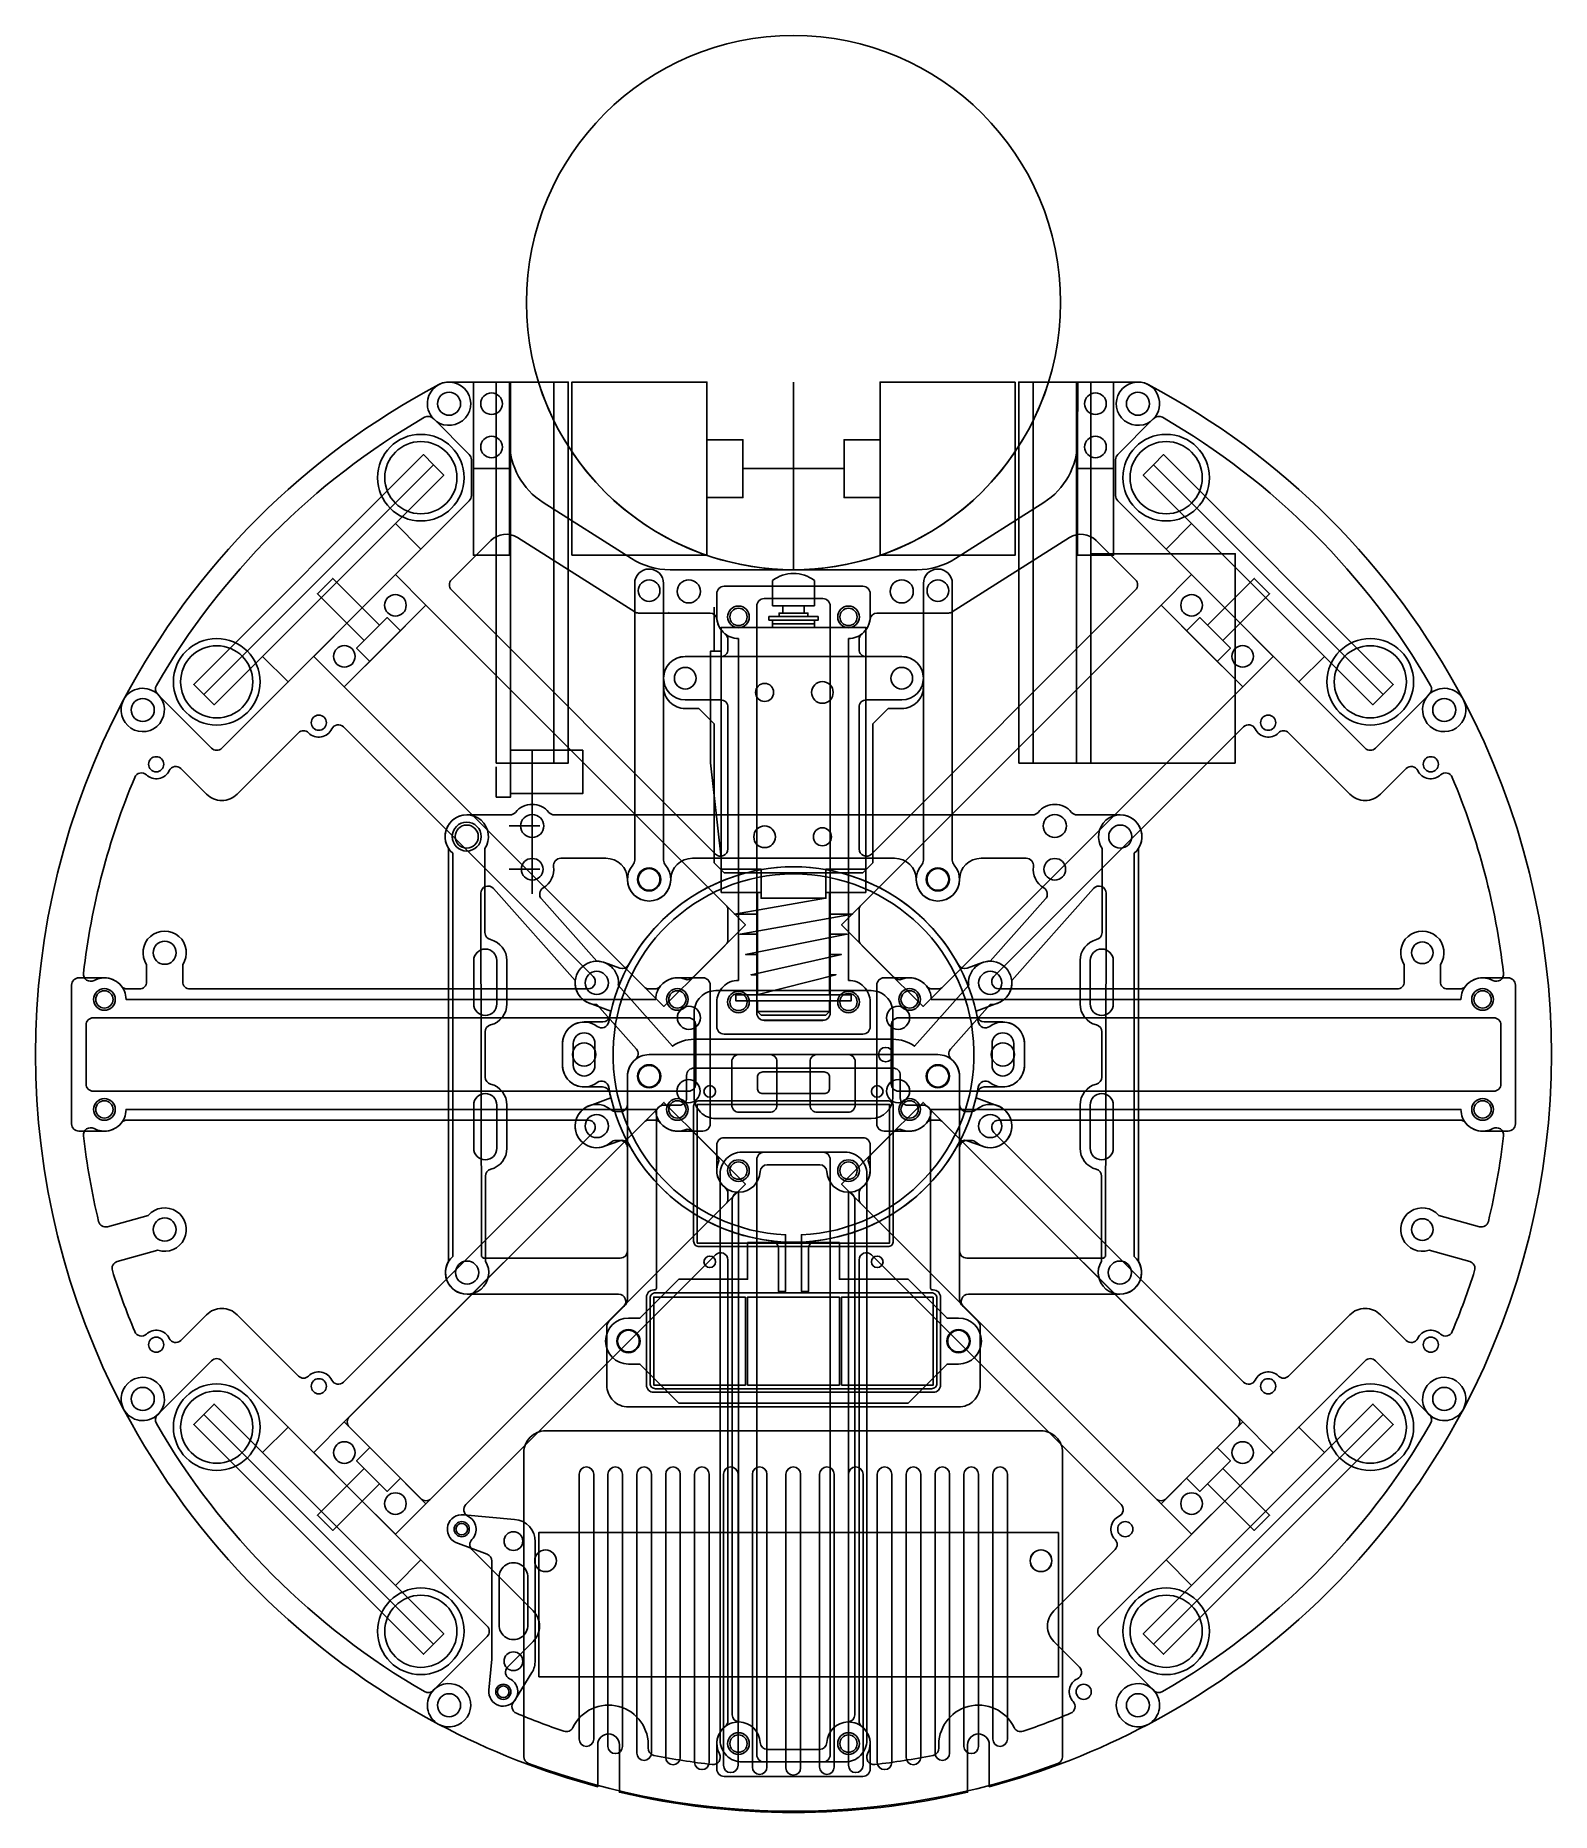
# Model space of a CAD drawing. Header units: inches. Extents: x 0 to 210, y 0 to 246.
import ezdxf

# ---------------------------------------------------------------- set-up
doc = ezdxf.new("R2010")
doc.units = ezdxf.units.IN
doc.header["$MEASUREMENT"] = 0
for name, color, linetype in [('3段目', 1, 'Continuous'), ('4段目', 71, 'Continuous'), ('hall', 3, 'Continuous'), ('omni wheel', 4, 'Continuous'), ('カバー', 6, 'Continuous'), ('カメラ', 7, 'Continuous'), ('キッカー', 2, 'Continuous'), ('スイッチ', 31, 'Continuous'), ('ドリブラー', 4, 'Continuous'), ('バッテリー', 1, 'Continuous'), ('ボール', 60, 'Continuous'), ('モーター', 1, 'Continuous'), ('穴', 3, 'Continuous'), ('部品', 2, 'Continuous')]:
    doc.layers.add(name, color=color, linetype=linetype)

msp = doc.modelspace()

# ---------------------------------------------------------------- linework, layer by layer
for points in [[(122.1, 172.15, 0.142184), (127.45, 173.7), (139.68, 181.45, 0.2569), (144.33, 189.9), (144.38, 198.15), (152.72, 198.15, -0.668179), (154.84, 193.03), (149.91, 188.1, 0.198912), (149.62, 187.39), (149.62, 182.42, 0.198912), (149.91, 181.71), (165.81, 165.81), (184.2, 147.43, 0.414214), (185.61, 147.43), (193.03, 154.84, -0.504614), (197.8, 154.13, -0.248358), (197.8, 55.87, -0.504614), (193.03, 55.16), (185.61, 62.57, 0.414214), (184.2, 62.57), (165.81, 44.19), (147.43, 25.8, 0.414214), (147.43, 24.39), (154.84, 16.97, -0.504614), (154.13, 12.2, -0.056457), (132.12, 3.56), (132.12, 9.37, 1), (129.12, 9.37), (129.12, 2.81, -0.116429), (80.88, 2.81), (80.88, 9.37, 1), (77.88, 9.37), (77.88, 3.56, -0.056457), (55.87, 12.2, -0.504614), (55.16, 16.97), (62.57, 24.39, 0.414214), (62.57, 25.8), (44.19, 44.19), (25.8, 62.57, 0.414214), (24.39, 62.57), (16.97, 55.16, -0.504614), (12.2, 55.87, -0.248358), (12.2, 154.13, -0.504614), (16.97, 154.84), (24.39, 147.43, 0.414214), (25.8, 147.43), (44.19, 165.81), (60.09, 181.71, 0.198912), (60.38, 182.42), (60.38, 187.39, 0.198912), (60.09, 188.1), (55.16, 193.03, -0.256038), (54.35, 195.79, -0.351932), (57.28, 198.15), (65.67, 198.15), (65.67, 189.9, 0.2569), (70.32, 181.45), (82.55, 173.7, 0.142184), (87.9, 172.15)], [(99.92, 167.15), (99.92, 110.73, 0.414214), (100.92, 109.73), (109.08, 109.73, 0.414214), (110.08, 110.73), (110.08, 167.15, 0.414214), (109.08, 168.15), (100.92, 168.15, 0.414214)], [(85.76, 114.08, 0.231089), (86.55, 114.46, -0.329142), (89.98, 115.42, 0.295388), (91.04, 115.65), (95.63, 120.23, 0.198912), (95.92, 120.94), (95.92, 124.98, 0.198912), (95.63, 125.69), (54.09, 167.23), (42.77, 155.91), (84.31, 114.37, 0.198912), (85.02, 114.08)], [(124.24, 114.08, -0.231089), (123.45, 114.46, 0.329142), (120.02, 115.42, -0.295388), (118.96, 115.65), (114.37, 120.23, -0.198912), (114.08, 120.94), (114.08, 124.98, -0.198912), (114.37, 125.69), (155.91, 167.23), (167.23, 155.91), (125.69, 114.37, -0.198912), (124.98, 114.08)], [(14.39, 114.08), (12.69, 114.08, -0.231089), (11.91, 114.46, 0.366396), (8.11, 115.26, -0.606623), (6.64, 116.25, -0.071214), (13.75, 143.39, -0.522233), (15.35, 143.74, 0.507276), (18.53, 144.33, -0.517638), (20.13, 144.61), (23.68, 141.06, 0.414214), (27.93, 141.06), (36.41, 149.55, -0.414214), (37.82, 149.55, 0.517638), (41.04, 150.1, -0.517638), (42.65, 150.38), (77.24, 115.79, -0.668179), (76.53, 114.08), (21.39, 114.08, -0.414214), (20.39, 115.08), (20.39, 117.44, 1.863325), (15.39, 117.44), (15.39, 115.08, -0.414214)], [(195.61, 114.08), (197.31, 114.08, 0.231089), (198.09, 114.46, -0.366396), (201.89, 115.26, 0.606623), (203.36, 116.25, 0.071214), (196.25, 143.39, 0.522233), (194.65, 143.74, -0.507276), (191.47, 144.33, 0.517638), (189.87, 144.61), (186.32, 141.06, -0.414214), (182.07, 141.06), (173.59, 149.55, 0.414214), (172.18, 149.55, -0.517638), (168.96, 150.1, 0.517638), (167.35, 150.38), (132.76, 115.79, 0.668179), (133.47, 114.08), (188.61, 114.08, 0.414214), (189.61, 115.08), (189.61, 117.44, -1.863325), (194.61, 117.44), (194.61, 115.08, 0.414214)], [(7, 100.92), (7, 109.08, -0.414214), (8, 110.08), (90.46, 110.08, -0.414214), (91.46, 109.08), (91.46, 100.92, -0.414214), (90.46, 99.92), (8, 99.92, -0.414214)], [(203, 109.08), (203, 100.92, -0.414214), (202, 99.92), (119.54, 99.92, -0.414214), (118.54, 100.92), (118.54, 109.08, -0.414214), (119.54, 110.08), (202, 110.08, -0.414214)], [(97.46, 97), (101.7, 97, 0.414214), (102.7, 98), (102.7, 104, 0.414214), (101.7, 105), (97.46, 105, 0.414214), (96.46, 104), (96.46, 98, 0.414214)], [(112.54, 97), (108.3, 97, -0.414214), (107.3, 98), (107.3, 104, -0.414214), (108.3, 105), (112.54, 105, -0.414214), (113.54, 104), (113.54, 98, -0.414214)], [(8.74, 81.87, -0.030497), (6.64, 93.75, -0.606623), (8.11, 94.74, 0.366396), (11.91, 95.53, -0.231089), (12.69, 95.92), (76.53, 95.92, -0.668179), (77.24, 94.21), (42.65, 59.62, -0.517638), (41.04, 59.9, 0.517638), (37.82, 60.45, -0.414214), (36.41, 60.45), (27.93, 68.94, 0.414214), (23.68, 68.94), (20.13, 65.39, -0.517638), (18.53, 65.67, 0.507276), (15.35, 66.26, -0.522233), (13.75, 66.61, -0.022749), (10.64, 75.06, -0.424715), (11.32, 76.32), (16.96, 77.89, 1.863325), (15.62, 82.71), (9.98, 81.14, -0.424715)], [(95.63, 84.31), (54.8, 43.48, -0.414214), (53.38, 43.48), (43.48, 53.38, -0.414214), (43.48, 54.8), (84.31, 95.63, -0.198912), (85.02, 95.92), (85.76, 95.92, -0.231089), (86.55, 95.53, 0.329142), (89.98, 94.58, -0.295388), (91.04, 94.35), (94.35, 91.04, -0.295388), (94.58, 89.98, 0.329142), (95.53, 86.55, -0.231089), (95.92, 85.76), (95.92, 85.02, -0.198912)], [(114.37, 84.31), (155.2, 43.48, 0.414214), (156.62, 43.48), (166.52, 53.38, 0.414214), (166.52, 54.8), (125.69, 95.63, 0.198912), (124.98, 95.92), (124.24, 95.92, 0.231089), (123.45, 95.53, -0.329142), (120.02, 94.58, 0.295388), (118.96, 94.35), (115.65, 91.04, 0.295388), (115.42, 89.98, -0.329142), (114.46, 86.55, 0.231089), (114.08, 85.76), (114.08, 85.02, 0.198912)], [(201.26, 81.87, 0.030497), (203.36, 93.75, 0.606623), (201.89, 94.74, -0.366396), (198.09, 95.53, 0.231089), (197.31, 95.92), (133.47, 95.92, 0.668179), (132.76, 94.21), (167.35, 59.62, 0.517638), (168.96, 59.9, -0.517638), (172.18, 60.45, 0.414214), (173.59, 60.45), (182.07, 68.94, -0.414214), (186.32, 68.94), (189.87, 65.39, 0.517638), (191.47, 65.67, -0.507276), (194.65, 66.26, 0.522233), (196.25, 66.61, 0.022749), (199.36, 75.06, 0.424715), (198.68, 76.32), (193.04, 77.89, -1.863325), (194.38, 82.71), (200.02, 81.14, 0.424715)], [(109.08, 7), (100.92, 7, -0.414214), (99.92, 8), (99.92, 90.46, -0.414214), (100.92, 91.46), (109.08, 91.46, -0.414214), (110.08, 90.46), (110.08, 8, -0.414214)], [(73.2, 11.25, -0.017814), (66.61, 13.75, -0.522233), (66.26, 15.35, 0.507276), (65.67, 18.53, -0.517638), (65.39, 20.13), (68.94, 23.68, 0.414214), (68.94, 27.93), (60.45, 36.41, -0.414214), (60.45, 37.82, 0.517638), (59.9, 41.04, -0.517638), (59.62, 42.65), (94.21, 77.24, -0.668179), (95.92, 76.53), (95.92, 12.69, -0.231089), (95.53, 11.91, 0.366396), (94.74, 8.11, -0.606623), (93.75, 6.64, -0.020676), (85.66, 7.91, -0.378982), (84.86, 8.96, 0.828545), (74.42, 11.76, -0.378982)], [(136.8, 11.25, 0.017814), (143.39, 13.75, 0.522233), (143.74, 15.35, -0.507276), (144.33, 18.53, 0.517638), (144.61, 20.13), (141.06, 23.68, -0.414214), (141.06, 27.93), (149.55, 36.41, 0.414214), (149.55, 37.82, -0.517638), (150.1, 41.04, 0.517638), (150.38, 42.65), (115.79, 77.24, 0.668179), (114.08, 76.53), (114.08, 12.69, 0.231089), (114.46, 11.91, -0.366396), (115.26, 8.11, 0.606623), (116.25, 6.64, 0.020676), (124.34, 7.91, 0.378982), (125.14, 8.96, -0.828545), (135.58, 11.76, 0.378982)]]:
    msp.add_lwpolyline(points, format="xyb", close=True)
for points in [[(94.92, 160.12, 0.414214), (95.92, 161.12), (95.92, 162.45, 0.231089), (95.53, 163.24, -0.200929), (94.4, 165.26, 0.380845), (93.41, 166.15), (83.55, 166.15, -0.142184), (83.01, 166.3), (66.77, 176.6, 0.351024), (63.05, 176.18), (57.62, 170.76, 0.414214), (57.62, 169.35), (94.21, 132.76, 0.668179), (95.92, 133.47), (95.92, 153.12, 0.414214), (94.92, 154.12), (90, 154.12, -1), (90, 160.12), (94.92, 160.12)], [(114.08, 153.12, -0.414214), (115.08, 154.12), (120, 154.12, 1), (120, 160.12), (115.08, 160.12, -0.414214), (114.08, 161.12), (114.08, 162.45, -0.231089), (114.46, 163.24, 0.200929), (115.6, 165.26, -0.380845), (116.59, 166.15), (126.45, 166.15, 0.142184), (126.99, 166.3), (143.23, 176.6, -0.351024), (146.95, 176.18), (152.38, 170.76, -0.414214), (152.38, 169.35), (115.79, 132.76, -0.668179), (114.08, 133.47), (114.08, 153.12)]]:
    msp.add_lwpolyline(points, format="xyb")
at = {"layer": '3段目'}
msp.add_line((65.8, 147.15), (71.8, 147.15), dxfattribs=at)
for points in [[(143.52, 138.54, 0.474624), (138.88, 138.54, -0.225269), (138.1, 138.18), (71.9, 138.18, -0.225269), (71.12, 138.54, 0.474624), (66.48, 138.54, -0.225269), (65.7, 138.18), (59.73, 138.18, 0.697483), (57.79, 132.89), (57.79, 77.03, 0.6885), (59.79, 71.79), (80.78, 71.79, -0.668179), (81.48, 70.08), (79.43, 68.03, 0.198912), (79.14, 67.32), (79.14, 59.17, 0.414214), (82.14, 56.17), (105, 56.17), (127.86, 56.17, 0.414214), (130.86, 59.17), (130.86, 67.32, 0.198912), (130.57, 68.03), (128.52, 70.08, -0.668179), (129.22, 71.79), (150.21, 71.79, 0.6885), (152.21, 77.03), (152.21, 132.89, 0.69748), (150.27, 138.18), (144.3, 138.18, -0.225269)], [(70.33, 128.07, 0.300901), (71.77, 131.04, -0.453632), (72.76, 132.18), (79, 132.18, -0.410454), (82, 129.22, 0.98723), (88, 129.22, -0.410454), (91, 132.18), (119, 132.18, -0.410454), (122, 129.22, 0.98723), (128, 129.22, -0.410454), (131, 132.18), (137.24, 132.18, -0.453632), (138.23, 131.04, 0.300903), (139.67, 128.07, -0.471804), (139.91, 126.54), (132.24, 117.92, 0.447214), (129.27, 114.58), (121.76, 106.14, 0.160149), (118.8, 107.11), (105.08, 107.11), (91.2, 107.11, 0.160149), (88.24, 106.14), (80.73, 114.58, 0.447214), (77.76, 117.92), (70.09, 126.54, -0.471802)]]:
    msp.add_lwpolyline(points, format="xyb", close=True, dxfattribs=at)
for points in [[(67.31, 132.18), (67.31, 132.18)], [(142.7, 132.18), (142.7, 132.18)]]:
    msp.add_lwpolyline(points, close=True, dxfattribs=at)
for points in [[(82, 98.08, -0.414214), (81, 97.08), (80.39, 97.08, -0.182676), (79.73, 97.33, 2.21525), (79.73, 92.83, -0.182676), (80.39, 93.08), (81, 93.08, -0.414214), (82, 92.08), (82, 77.79, -0.414214), (81, 76.79), (62.02, 76.79, 0.028297), (61.78, 77.03), (61.69, 127.33, -0.690214), (63.44, 128), (74.77, 115.26, 0.447214), (77.74, 111.92), (83.23, 105.75, -0.42751), (83.11, 104.31, 0.226005), (82, 101.98), (82, 98.08)], [(128, 98.08, 0.414214), (129, 97.08), (129.61, 97.08, 0.182676), (130.27, 97.33, -2.21525), (130.27, 92.83, 0.182676), (129.61, 93.08), (129, 93.08, 0.414214), (128, 92.08), (128, 77.79, 0.414214), (129, 76.79), (147.98, 76.79, -0.028297), (148.22, 77.03), (148.31, 127.33, 0.690214), (146.56, 128), (135.23, 115.26, -0.447214), (132.26, 111.92), (126.77, 105.75, 0.42751), (126.89, 104.31, -0.226005), (128, 101.98), (128, 98.08)], [(123, 97.98, -0.414221), (124, 96.98), (124, 72.64, 0.41422), (124.25, 72.39), (124.37, 72.39, -0.414214), (125.37, 71.39), (125.37, 59.2, -0.414214), (124.37, 58.2), (85.63, 58.2, -0.414214), (84.63, 59.2), (84.63, 71.39, -0.414214), (85.63, 72.39), (85.75, 72.39, 0.414214), (86, 72.64), (86, 96.98, -0.414214), (87, 97.98), (89.2, 97.98, 0.414214), (90.2, 98.98), (90.2, 102.11, -0.414214), (91.2, 103.11), (118.79, 103.11, -0.414214), (119.79, 102.11), (119.79, 98.98, 0.414215), (120.79, 97.98), (123, 97.98)]]:
    msp.add_lwpolyline(points, format="xyb", dxfattribs=at)
for centre, radius in [((85, 169.25), 1.5), ((125, 169.25), 1.5), ((68.8, 136.65), 1.6), ((141.2, 136.65), 1.6), ((59.73, 135.18), 1.6), ((150.27, 135.18), 1.6), ((68.8, 130.65), 1.5), ((85, 129.25), 1.5), ((125, 129.25), 1.5), ((141.2, 130.65), 1.5), ((77.75, 114.92), 1.6), ((132.25, 114.92), 1.6), ((90.52, 110.08), 1.6), ((119.48, 110.08), 1.6), ((85, 101.98), 1.6), ((125, 101.98), 1.6), ((77.75, 95.08), 1.6), ((132.25, 95.08), 1.6), ((59.79, 74.79), 1.6), ((150.21, 74.79), 1.6), ((82.14, 65.29), 1.6), ((127.86, 65.29), 1.6)]:
    msp.add_circle(centre, radius, dxfattribs=at)
at = {"layer": '4段目'}
for points in [[(87.69, 166.25, 0.000476), (87.7, 166.25)], [(128, 71.01), (128, 101.98, 0.414214), (125, 104.98), (85, 104.98, 0.414214), (82, 101.98), (82, 71.01, -0.198912), (81.71, 70.31), (79.43, 68.03, 0.198912), (79.14, 67.32), (79.14, 64.74), (79.14, 59.17, 0.414214), (82.14, 56.17), (127.86, 56.17, 0.414214), (130.86, 59.17), (130.86, 67.32, 0.198912), (130.57, 68.03), (128.29, 70.31, -0.198912)], [(100, 100.33), (100, 101.83, -0.414214), (100.75, 102.58), (109.25, 102.58, -0.414214), (110, 101.83), (110, 100.33, -0.414214), (109.25, 99.58), (100.75, 99.58, -0.414214)], [(105, 98.58), (118.07, 98.58, -0.414214), (118.82, 97.83), (118.82, 79.13, -0.414214), (118.07, 78.38), (105, 78.38), (91.92, 78.38, -0.414214), (91.17, 79.13), (91.17, 97.83, -0.414214), (91.92, 98.58)], [(105, 58.7), (124.12, 58.7, 0.414214), (124.87, 59.45), (124.87, 71.24, 0.414214), (124.12, 71.99), (105, 71.99), (85.88, 71.99, 0.414214), (85.13, 71.24), (85.13, 59.45, 0.414214), (85.88, 58.7)]]:
    msp.add_lwpolyline(points, format="xyb", close=True, dxfattribs=at)
msp.add_lwpolyline([(91.67, 98.08), (118.32, 98.08), (118.32, 78.88), (91.67, 78.88)], close=True, dxfattribs=at)
for centre, radius in [((85, 129.25), 1.6), ((125, 129.25), 1.6), ((85, 101.98), 1.5), ((125, 101.98), 1.5), ((93.4, 99.88), 0.8), ((116.6, 99.88), 0.8), ((93.4, 76.28), 0.8), ((116.6, 76.28), 0.8), ((82.14, 65.29), 1.5), ((127.86, 65.29), 1.5)]:
    msp.add_circle(centre, radius, dxfattribs=at)
at = {"layer": 'hall'}
msp.add_circle((139.29, 34.86), 1.5, dxfattribs=at)
at = {"layer": 'omni wheel'}
for p, q in [((23.33, 154.85), (55.15, 186.67)), ((186.67, 154.85), (154.85, 186.67)), ((23.33, 55.15), (55.15, 23.33)), ((186.67, 55.15), (154.85, 23.33))]:
    msp.add_line(p, q, dxfattribs=at)
for points in [[(23.33, 154.85), (21.91, 156.27), (53.73, 188.09), (55.15, 186.67), (56.56, 185.26), (24.74, 153.44)], [(186.67, 154.85), (188.09, 156.27), (156.27, 188.09), (154.85, 186.67), (153.44, 185.26), (185.26, 153.44)], [(53.38, 175), (35, 156.62), (31.46, 160.15), (49.85, 178.54)], [(156.62, 175), (175, 156.62), (178.54, 160.15), (160.15, 178.54)], [(23.33, 55.15), (21.91, 53.73), (53.73, 21.91), (55.15, 23.33), (56.56, 24.74), (24.74, 56.56)], [(186.67, 55.15), (188.09, 53.73), (156.27, 21.91), (154.85, 23.33), (153.44, 24.74), (185.26, 56.56)], [(53.38, 35), (35, 53.38), (31.46, 49.85), (49.85, 31.46)], [(156.62, 35), (175, 53.38), (178.54, 49.85), (160.15, 31.46)]]:
    msp.add_lwpolyline(points, close=True, dxfattribs=at)
for centre, radius in [((53.38, 184.9), 6), ((53.38, 184.9), 5), ((156.62, 184.9), 6), ((156.62, 184.9), 5), ((25.1, 156.62), 6), ((184.9, 156.62), 6), ((25.1, 156.62), 5), ((184.9, 156.62), 5), ((25.1, 53.38), 6), ((184.9, 53.38), 6), ((25.1, 53.38), 5), ((184.9, 53.38), 5), ((53.38, 25.1), 6), ((53.38, 25.1), 5), ((156.62, 25.1), 6), ((156.62, 25.1), 5)]:
    msp.add_circle(centre, radius, dxfattribs=at)
at = {"layer": 'カバー'}
msp.add_line((67.65, 7.05), (67.65, 7.05), dxfattribs=at)
for points in [[(55.87, 197.8, 0.150385), (12.2, 154.13, 2.015193), (16.92, 154.9, -0.347349), (16.74, 156.13, -0.130926), (53.87, 193.26, -0.347349), (55.1, 193.08, 2.015193)], [(154.13, 197.8, -0.150385), (197.8, 154.13, -2.015193), (193.08, 154.9, 0.347349), (193.26, 156.13, 0.130926), (156.13, 193.26, 0.347349), (154.9, 193.08, -2.015193)], [(115.62, 165.61), (115.62, 168.86), (115.62, 168.86, 0.414214), (114.62, 169.86), (105, 169.86), (95.38, 169.86, 0.414214), (94.38, 168.86), (94.38, 165.61, 0.414214), (97.38, 162.61), (97.38, 151.95), (97.38, 115.27, 0.414214), (94.38, 112.27), (94.38, 108.82), (94.38, 108.82, 0.414214), (95.38, 107.82), (105, 107.82), (114.62, 107.82, 0.414214), (115.62, 108.82), (115.62, 112.27), (115.62, 112.27, 0.414214), (112.62, 115.27), (112.62, 151.95), (112.62, 162.61, 0.414214)], [(99.92, 167.15, -0.414214), (100.92, 168.15), (105, 168.15), (109.08, 168.15, -0.414214), (110.08, 167.15), (110.08, 151.95), (110.08, 110.72, -0.414214), (109.08, 109.72), (105, 109.72), (100.92, 109.72, -0.414214), (99.92, 110.72), (99.92, 151.95)], [(49.23, 112.62), (12.54, 112.62, 0.414214), (9.54, 115.62), (6, 115.62, 0.414214), (5, 114.62), (5, 105), (5, 95.38, 0.414214), (6, 94.38), (9.54, 94.38, 0.414214), (12.54, 97.38), (49.23, 97.38), (85.91, 97.38, 0.414214), (88.91, 94.38), (92.46, 94.38, 0.414214), (93.46, 95.38), (93.46, 105), (93.46, 114.62, 0.414214), (92.46, 115.62), (88.91, 115.62, 0.414214), (85.91, 112.62)], [(160.77, 112.62), (124.09, 112.62, 0.414214), (121.09, 115.62), (117.54, 115.62, 0.414214), (116.54, 114.62), (116.54, 105), (116.54, 95.38, 0.414214), (117.54, 94.38), (121.09, 94.38, 0.414214), (124.09, 97.38), (160.77, 97.38), (197.46, 97.38, 0.414214), (200.46, 94.38), (204, 94.38, 0.414214), (205, 95.38), (205, 105), (205, 114.62, 0.414214), (204, 115.62), (200.46, 115.62, 0.414214), (197.46, 112.62)], [(49.23, 110.08), (90.46, 110.08, -0.414214), (91.46, 109.08), (91.46, 105), (91.46, 100.92, -0.414214), (90.46, 99.92), (49.23, 99.92), (8, 99.92, -0.414214), (7, 100.92), (7, 105), (7, 109.08, -0.414214), (8, 110.08)], [(160.77, 110.08), (202, 110.08, -0.414214), (203, 109.08), (203, 105), (203, 100.92, -0.414214), (202, 99.92), (160.77, 99.92), (119.54, 99.92, -0.414214), (118.54, 100.92), (118.54, 105), (118.54, 109.08, -0.414214), (119.54, 110.08)], [(112.62, 49.23), (112.62, 85.91, 0.414214), (115.62, 88.91), (115.62, 92.46, 0.414214), (114.62, 93.46), (105, 93.46), (95.38, 93.46, 0.414214), (94.38, 92.46), (94.38, 88.91, 0.414214), (97.38, 85.91), (97.38, 49.23), (97.38, 12.54, 0.414214), (94.38, 9.54), (94.38, 6, 0.414214), (95.38, 5), (105, 5), (114.62, 5, 0.414214), (115.62, 6), (115.62, 9.54, 0.414214), (112.62, 12.54)], [(115.16, 10), (115.16, 88.46, 0.414214), (112.16, 91.46), (97.84, 91.46, 0.414214), (94.84, 88.46), (94.84, 10, 0.414214), (97.84, 7), (112.16, 7, 0.414214)], [(110.08, 49.23), (110.08, 8, -0.414214), (109.08, 7), (105, 7), (100.92, 7, -0.414214), (99.92, 8), (99.92, 49.23), (99.92, 90.46, -0.414214), (100.92, 91.46), (105, 91.46), (109.08, 91.46, -0.414214), (110.08, 90.46)], [(112.53, 85.92, -0.392047), (109.62, 88.78, 0.400726), (108.62, 89.73), (101.38, 89.73, 0.400726), (100.38, 88.78, -0.392047), (97.47, 85.92, 0.405453), (96.5, 84.92), (96.5, 13.54, 0.405453), (97.47, 12.54, -0.391686), (100.38, 9.68, 0.400363), (101.38, 8.73), (108.62, 8.73, 0.400363), (109.62, 9.68, -0.391686), (112.53, 12.54, 0.405453), (113.5, 13.54), (113.5, 84.92, 0.405453)], [(55.87, 12.2, -0.150385), (12.2, 55.87, -2.015193), (16.92, 55.1, 0.347349), (16.74, 53.87, 0.130926), (53.87, 16.74, 0.347349), (55.1, 16.92, -2.015193)], [(154.13, 12.2, 0.150385), (197.8, 55.87, 2.015193), (193.08, 55.1, -0.347349), (193.26, 53.87, -0.130926), (156.13, 16.74, -0.347349), (154.9, 16.92, 2.015193)], [(142.28, 7.72), (142.28, 34.86), (142.28, 49.86, 0.414214), (139.28, 52.86), (70.65, 52.86, 0.414214), (67.65, 49.86), (67.65, 34.86), (67.65, 7.74, 0.312946), (68.3, 6.8, 0.18058), (141.63, 6.78, 0.313123)], [(142.28, 7.72), (142.28, 34.86), (142.28, 49.86, 0.414214), (139.28, 52.86), (70.65, 52.86, 0.414214), (67.65, 49.86), (67.65, 34.86), (67.65, 7.74, 0.312946), (68.3, 6.8, 0.18058), (141.63, 6.78, 0.313123)], [(77.32, 10.17), (77.32, 46.86, 1), (75.3, 46.86), (75.3, 10.17, 1)], [(81.32, 9.16), (81.32, 46.86, 1), (79.3, 46.86), (79.3, 9.16, 1)], [(85.32, 8.23), (85.32, 46.86, 1), (83.3, 46.86), (83.3, 8.23, 1)], [(89.32, 7.62), (89.32, 46.86, 1), (87.3, 46.86), (87.3, 7.62, 1)], [(93.32, 6.94), (93.32, 46.86, 1), (91.3, 46.86), (91.3, 6.94, 1)], [(97.32, 6.53), (97.32, 46.86, 1), (95.3, 46.86), (95.3, 6.53, 1)], [(101.32, 6.28), (101.32, 46.86, 1), (99.3, 46.86), (99.3, 6.28, 1)], [(105.98, 6.17), (105.98, 46.86, 1), (103.96, 46.86), (103.96, 6.17, 1)], [(103.96, 6.17), (103.96, 46.86, -1), (105.98, 46.86), (105.98, 6.17, -1)], [(110.63, 6.28), (110.63, 46.86, 1), (108.61, 46.86), (108.61, 6.28, 1)], [(108.61, 6.28), (108.61, 46.86, -1), (110.63, 46.86), (110.63, 6.28, -1)], [(112.61, 6.53), (112.61, 46.86, -1), (114.63, 46.86), (114.63, 6.53, -1)], [(116.61, 6.94), (116.61, 46.86, -1), (118.63, 46.86), (118.63, 6.94, -1)], [(120.61, 7.62), (120.61, 46.86, -1), (122.63, 46.86), (122.63, 7.62, -1)], [(124.61, 8.23), (124.61, 46.86, -1), (126.63, 46.86), (126.63, 8.23, -1)], [(128.61, 9.16), (128.61, 46.86, -1), (130.63, 46.86), (130.63, 9.16, -1)], [(132.61, 10.17), (132.61, 46.86, -1), (134.63, 46.86), (134.63, 10.17, -1)]]:
    msp.add_lwpolyline(points, format="xyb", close=True, dxfattribs=at)
for centre, radius in [((97.38, 165.61), 1.2), ((112.62, 165.61), 1.2), ((9.54, 112.62), 1.2), ((88.91, 112.62), 1.2), ((97.38, 112.27), 1.2), ((112.62, 112.27), 1.2), ((121.09, 112.62), 1.2), ((200.46, 112.62), 1.2), ((9.54, 97.38), 1.2), ((88.91, 97.38), 1.2), ((121.09, 97.38), 1.2), ((200.46, 97.38), 1.2), ((97.38, 88.91), 1.2), ((112.62, 88.91), 1.2), ((70.65, 34.86), 1.5), ((139.28, 34.86), 1.5), ((139.28, 34.86), 1.5), ((97.38, 9.54), 1.2), ((112.62, 9.54), 1.2)]:
    msp.add_circle(centre, radius, dxfattribs=at)
at = {"layer": 'カメラ'}
for points in [[(77.81, 108.89, 0.619201), (73, 106.5), (73, 103.5, 0.619201), (77.81, 101.11, -0.560348), (79.4, 100.48, 0.331688), (102.02, 79.17, -0.380901), (102.9, 78.18), (102.9, 72.18), (103.9, 72.18), (103.9, 80.02, -45.443544), (106.1, 80.02), (106.1, 72.18), (107.1, 72.18), (107.1, 78.18, -0.380901), (107.98, 79.17, 0.331688), (130.6, 100.48, -0.560348), (132.19, 101.11, 0.619201), (137, 103.5), (137, 106.5, 0.619201), (132.19, 108.89, -0.560348), (130.6, 109.52, 0.838991), (79.4, 109.52, -0.560348)], [(76, 102), (76, 102, 0.414214), (77.5, 103.5), (77.5, 106.5, 0.414214), (76, 108), (76, 108, 0.414214), (74.5, 106.5), (74.5, 103.5, 0.414214)], [(134, 102), (134, 102, -0.414214), (132.5, 103.5), (132.5, 106.5, -0.414214), (134, 108), (134, 108, -0.414214), (135.5, 106.5), (135.5, 103.5, -0.414214)]]:
    msp.add_lwpolyline(points, format="xyb", close=True, dxfattribs=at)
at = {"layer": 'キッカー', "ltscale": 0.5}
for p, q in [((94, 166.97), (94, 160.85)), ((101.59, 165.65), (108.41, 165.65)), ((103.5, 166.15), (103.5, 167.15)), ((106.5, 166.15), (106.5, 167.15)), ((102.1, 164.15), (102.1, 164.65)), ((100, 127.45), (100, 113.25)), ((110, 110.95), (110, 112.45))]:
    msp.add_line(p, q, dxfattribs=at)
msp.add_lwpolyline([(102.1, 167.15), (107.9, 167.15), (107.9, 170.65, 0.344828), (102.1, 170.65)], format="xyb", close=True, dxfattribs=at)
for points in [[(101.59, 165.15), (101.59, 165.65), (108.41, 165.65), (108.41, 165.15)], [(97, 113.25), (113, 113.25), (113, 112.45), (97, 112.45)]]:
    msp.add_lwpolyline(points, close=True, dxfattribs=at)
for points in [[(102.1, 165.15), (102.1, 164.65), (107.9, 164.65)], [(103, 165.65), (103, 166.15), (107, 166.15), (107, 165.65)], [(107.9, 164.15), (107.9, 164.65), (107.9, 165.15)], [(109.5, 127.45), (115, 127.45), (115, 164.15), (95, 164.15), (95, 127.45), (100.5, 127.45)], [(95, 160.85), (93.5, 160.85), (93.5, 145.42), (95, 132.25)], [(115, 130.65), (109.5, 130.65), (109.5, 126.65), (100.5, 126.65), (100.5, 130.65), (95, 130.65)], [(110, 123.25), (110, 127.45), (110, 113.25)]]:
    msp.add_lwpolyline(points, dxfattribs=at)
at = {"layer": 'キッカー'}
msp.add_lwpolyline([(120, 152.93, 0.414214), (123, 155.93), (123, 157.12, 0.414214), (120, 160.12), (90, 160.12, 0.414214), (87, 157.12), (87, 155.93, 0.414214), (90, 152.93), (91.88, 152.93), (94, 150.81), (94, 131.57), (95.41, 130.16), (114.59, 130.16), (116, 131.57), (116, 150.81), (118.12, 152.93)], format="xyb", close=True, dxfattribs=at)
for points in [[(96.82, 124.45), (100, 124.45), (96.82, 124.45), (109.42, 126.65)], [(100, 121.65), (97.59, 121.65), (113.18, 124.45), (110, 124.45)], [(100, 118.85), (98.36, 118.85), (112.41, 121.65), (110, 121.65)], [(100, 116.05), (99.13, 116.05), (111.64, 118.85), (110, 118.85)], [(99.9, 113.25), (110.87, 116.05), (110, 116.05), (110.87, 116.05)], [(100, 112.45), (100, 110.95), (110, 110.95), (109.5, 110.45), (100.5, 110.45), (100, 110.95)]]:
    msp.add_lwpolyline(points, dxfattribs=at)
at = {"layer": 'キッカー', "ltscale": 0.5}
for centre in [(101, 155.15), (109, 135.15)]:
    msp.add_circle(centre, 1.25, dxfattribs=at)
at = {"layer": 'キッカー'}
for centre in [(109, 155.15), (101, 135.15)]:
    msp.add_circle(centre, 1.5, dxfattribs=at)
at = {"layer": 'スイッチ'}
msp.add_lwpolyline([(98.65, 78.94), (98.65, 73.86), (89.12, 73.86), (83.73, 68.47), (82.14, 68.47, 1), (82.14, 62.12), (83.73, 62.12), (89.12, 56.72), (120.87, 56.72), (126.27, 62.12), (127.86, 62.12, 1), (127.86, 68.47), (126.27, 68.47), (120.87, 73.86), (111.35, 73.86), (111.35, 78.94)], format="xyb", close=True, dxfattribs=at)
at = {"layer": 'スイッチ', "linetype": 'Continuous'}
for points in [[(98.33, 71.39), (98.33, 59.2), (85.63, 59.2), (85.63, 71.39)], [(111.35, 71.39), (111.35, 59.2), (98.65, 59.2), (98.65, 71.39)], [(124.37, 71.39), (124.37, 59.2), (111.67, 59.2), (111.67, 71.39)]]:
    msp.add_lwpolyline(points, close=True, dxfattribs=at)
for centre in [(82.14, 65.29), (82.14, 65.29), (127.86, 65.29), (127.86, 65.29)]:
    msp.add_circle(centre, 1.5, dxfattribs=at)
at = {"layer": 'ドリブラー'}
for p, q in [((71.8, 198.15), (65.8, 198.15)), ((144.2, 198.15), (138.2, 198.15)), ((98, 186.15), (112, 186.15)), ((71.8, 145.36), (65.8, 145.36)), ((68.8, 127.25), (68.8, 147.15)), ((144.2, 145.36), (138.2, 145.36)), ((63.8, 144.86), (63.79, 140.65)), ((65.61, 136.65), (69.87, 136.65)), ((65.61, 130.65), (69.87, 130.65))]:
    msp.add_line(p, q, dxfattribs=at)
for points in [[(63.8, 145.36), (65.8, 145.36), (65.8, 198.15), (63.8, 198.15)], [(71.8, 145.36), (73.8, 145.36), (73.8, 198.15), (71.8, 198.15)], [(74.3, 174.15), (93, 174.15), (93, 198.15), (74.3, 198.15)], [(135.7, 198.15), (117, 198.15), (117, 174.15), (135.7, 174.15)], [(136.2, 145.36), (138.2, 145.36), (138.2, 198.15), (136.2, 198.15)], [(144.2, 145.36), (146.2, 145.36), (146.2, 198.15), (144.2, 198.15)], [(166.2, 145.36), (166.2, 174.36), (146.2, 174.36), (146.2, 145.36)], [(65.8, 141.15), (75.8, 141.15), (75.8, 147.15), (65.8, 147.15)]]:
    msp.add_lwpolyline(points, close=True, dxfattribs=at)
for points in [[(105, 198.15), (105, 197.15), (105, 172.15)], [(93, 190.15), (98, 190.15), (98, 186.15), (98, 182.15), (93, 182.15)], [(117, 182.15), (112, 182.15), (112, 186.15), (112, 190.15), (117, 190.15)], [(65.8, 144.86), (65.8, 140.65), (63.79, 140.65)]]:
    msp.add_lwpolyline(points, dxfattribs=at)
at = {"layer": 'バッテリー'}
msp.add_lwpolyline([(69.71, 18.77), (141.71, 18.77), (141.71, 38.77), (69.71, 38.77)], close=True, dxfattribs=at)
at = {"layer": 'ボール'}
msp.add_lwpolyline([(140, 197.15), (140, 197.15, -0.714286), (70, 197.15)], format="xyb", dxfattribs=at)
msp.add_circle((105, 209.15), 37, dxfattribs=at)
at = {"layer": 'モーター'}
for points in [[(48.43, 161.57), (54.09, 167.23), (98.35, 122.96), (92.7, 117.3), (87.04, 111.65), (42.77, 155.91), (48.43, 161.57), (42.77, 155.91), (38.53, 160.15), (44.19, 165.81), (49.85, 171.47), (54.09, 167.23)], [(161.57, 161.57), (155.91, 167.23), (111.65, 122.96), (117.3, 117.3), (122.96, 111.65), (167.23, 155.91), (161.57, 161.57), (167.23, 155.91), (171.47, 160.15), (165.81, 165.81), (160.15, 171.47), (155.91, 167.23)], [(48.43, 48.43), (54.09, 42.77), (98.35, 87.04), (92.7, 92.7), (87.04, 98.35), (42.77, 54.09), (48.43, 48.43), (42.77, 54.09), (38.53, 49.85), (44.19, 44.19), (49.85, 38.53), (54.09, 42.77)], [(161.57, 48.43), (155.91, 42.77), (111.65, 87.04), (117.3, 92.7), (122.96, 98.35), (167.23, 54.09), (161.57, 48.43), (167.23, 54.09), (171.47, 49.85), (165.81, 44.19), (160.15, 38.53), (155.91, 42.77)]]:
    msp.add_lwpolyline(points, close=True, dxfattribs=at)
for points in [[(45.53, 162.35), (39.06, 168.82), (40.12, 169.88), (40.12, 169.88), (40.12, 169.88), (41.18, 170.94), (47.65, 164.47)], [(164.47, 162.35), (170.94, 168.82), (169.88, 169.88), (169.88, 169.88), (169.88, 169.88), (168.82, 170.94), (162.35, 164.47)], [(46.31, 159.45), (45.6, 160.15), (44.47, 161.28), (46.59, 163.41), (48.72, 165.53), (49.85, 164.4), (50.55, 163.69)], [(163.69, 159.45), (164.4, 160.15), (165.53, 161.28), (163.41, 163.41), (161.28, 165.53), (160.15, 164.4), (159.45, 163.69)], [(46.31, 50.55), (45.6, 49.85), (44.47, 48.72), (46.59, 46.59), (48.72, 44.47), (49.85, 45.6), (50.55, 46.31)], [(163.69, 50.55), (164.4, 49.85), (165.53, 48.72), (163.41, 46.59), (161.28, 44.47), (160.15, 45.6), (159.45, 46.31)], [(45.53, 47.65), (39.06, 41.18), (40.12, 40.12), (40.12, 40.12), (40.12, 40.12), (41.18, 39.06), (47.65, 45.53)], [(164.47, 47.65), (170.94, 41.18), (169.88, 40.12), (169.88, 40.12), (169.88, 40.12), (168.82, 39.06), (162.35, 45.53)]]:
    msp.add_lwpolyline(points, dxfattribs=at)
at = {"layer": '穴'}
for centre, radius in [((57.28, 195.15), 1.6), ((63.17, 195.15), 1.5), ((146.83, 195.15), 1.5), ((152.72, 195.15), 1.6), ((63.17, 189.15), 1.5), ((146.83, 189.15), 1.5), ((90.5, 169.15), 1.6), ((120, 169.15), 1.6), ((49.85, 167.22), 1.5), ((160.15, 167.22), 1.5), ((42.78, 160.15), 1.5), ((167.22, 160.15), 1.5), ((90, 157.12), 1.5), ((120, 157.12), 1.5), ((14.85, 152.72), 1.6), ((195.15, 152.72), 1.6), ((39.24, 150.96), 1.05), ((170.76, 150.96), 1.05), ((16.72, 145.2), 1.05), ((193.28, 145.2), 1.05), ((59.73, 135.18), 1.6), ((150.27, 135.18), 1.6), ((17.89, 119.09), 1.6), ((192.11, 119.09), 1.5), ((9.54, 112.62), 1.5), ((88.91, 112.62), 1.5), ((97.38, 112.27), 1.5), ((112.62, 112.27), 1.5), ((121.09, 112.62), 1.5), ((200.46, 112.62), 1.5), ((9.54, 97.38), 1.5), ((88.91, 97.38), 1.5), ((121.09, 97.38), 1.5), ((200.46, 97.38), 1.5), ((97.38, 88.91), 1.5), ((112.62, 88.91), 1.5), ((17.89, 80.75), 1.6), ((192.11, 80.75), 1.5), ((59.79, 74.79), 1.6), ((150.21, 74.79), 1.6), ((16.72, 64.8), 1.05), ((193.28, 64.8), 1.05), ((39.24, 59.04), 1.05), ((170.76, 59.04), 1.05), ((14.85, 57.28), 1.6), ((195.15, 57.28), 1.6), ((42.78, 49.85), 1.5), ((167.22, 49.85), 1.5), ((49.85, 42.78), 1.5), ((160.15, 42.78), 1.5), ((59.04, 39.24), 1.05), ((150.96, 39.24), 1.05), ((70.65, 34.86), 1.5), ((139.29, 34.86), 1.5), ((64.8, 16.72), 1.05), ((145.2, 16.72), 1.05), ((57.28, 14.85), 1.6), ((152.72, 14.85), 1.6), ((97.38, 9.54), 1.5), ((112.62, 9.54), 1.5)]:
    msp.add_circle(centre, radius, dxfattribs=at)
at = {"layer": '穴', "linetype": 'Continuous'}
for centre in [(97.38, 165.61), (112.62, 165.61)]:
    msp.add_circle(centre, 1.5, dxfattribs=at)
at = {"layer": '部品'}
for p, q in [((65.67, 198.15), (60.67, 198.15)), ((59.26, 76.44), (59.26, 76.44))]:
    msp.add_line(p, q, dxfattribs=at)
for points in [[(65.67, 186.15), (60.67, 186.15), (60.67, 186.15), (60.67, 198.15), (65.67, 198.15)], [(144.33, 186.15), (149.33, 186.15), (149.33, 186.15), (149.33, 198.15), (144.33, 198.15)], [(65.67, 174.15), (60.67, 174.15), (60.67, 174.15), (60.67, 186.15), (65.67, 186.15)], [(144.33, 174.15), (149.33, 174.15), (149.33, 174.15), (149.33, 186.15), (144.33, 186.15)]]:
    msp.add_lwpolyline(points, close=True, dxfattribs=at)
for points in [[(83, 131.9), (83, 170.25, -0.414214), (85, 172.25), (85, 172.25, -0.414214), (87, 170.25), (87, 131.9, 0.182676), (87.25, 131.24, -2.21525), (82.75, 131.24, 0.182676)], [(123, 131.9), (123, 170.25, -0.414214), (125, 172.25), (125, 172.25, -0.414214), (127, 170.25), (127, 131.9, 0.182676), (127.25, 131.24, -2.21525), (122.75, 131.24, 0.182676)], [(63.04, 100.9, -0.342209), (65.3, 98), (65.3, 92, -0.340409), (63.06, 89.1, 0.340916), (62.32, 88.13), (62.34, 76.37, -1.79163), (57.23, 76.36), (57.23, 133.52, -1.861295), (62.24, 133.52), (62.26, 121.88, 0.344322), (63.02, 120.91, -0.34483), (65.3, 118), (65.3, 112, -0.343028), (63.04, 109.09, 0.343536), (62.28, 108.12), (62.29, 101.87, 0.341702)], [(146.96, 100.9, 0.342209), (144.7, 98), (144.7, 92, 0.340409), (146.94, 89.1, -0.340916), (147.68, 88.13), (147.66, 76.37, 1.79163), (152.77, 76.36), (152.77, 133.52, 1.861295), (147.76, 133.52), (147.74, 121.88, -0.344322), (146.98, 120.91, 0.34483), (144.7, 118), (144.7, 112, 0.343028), (146.96, 109.09, -0.343536), (147.72, 108.12), (147.71, 101.87, -0.341702)], [(105, 131, 0.27488), (82.15, 117.41, -0.371258), (80.93, 116.95), (78.83, 117.72, 1.00969), (76.72, 112.1), (79.7, 111.01, 0.007078), (79.54, 110.3, -0.355329), (78.56, 109.5), (76, 109.5, 0.414214), (73, 106.5), (73, 103.5, 0.414214), (76, 100.5), (78.56, 100.5, -0.355329), (79.54, 99.7, 0.007078), (79.7, 98.99), (76.72, 97.9, 1.00969), (78.83, 92.28), (80.93, 93.05, -0.371258), (82.15, 92.59, 0.27488), (105, 79, 0.27488), (127.84, 92.59, -0.371258), (129.06, 93.05), (131.17, 92.28, 1.00969), (133.27, 97.9), (130.29, 98.99, 0.007078), (130.45, 99.7, -0.355329), (131.43, 100.5), (134, 100.5, 0.414214), (137, 103.5), (137, 106.5, 0.414214), (134, 109.5), (131.43, 109.5, -0.355329), (130.45, 110.3, 0.007078), (130.29, 111.01), (133.27, 112.1, 1.00969), (131.17, 117.72), (129.06, 116.95, -0.371258), (127.84, 117.41, 0.27488)], [(63.9, 112), (63.9, 118, 1), (60.7, 118), (60.7, 112, 1)], [(146.1, 112), (146.1, 118, -1), (149.3, 118), (149.3, 112, -1)], [(115.77, 96.12), (94.23, 96.12, -0.414214), (91.23, 99.12), (91.23, 110.84, -0.414214), (94.23, 113.84), (115.77, 113.84, -0.414215), (118.77, 110.84), (118.77, 99.12, -0.414212)], [(60.7, 98), (60.7, 92, 1), (63.9, 92), (63.9, 98, 1)], [(149.3, 98), (149.3, 92, -1), (146.1, 92), (146.1, 98, -1)], [(68.2, 26.04), (68.2, 32.5, 1.043551), (64.21, 32.5), (64.21, 26.04, 1.043551)]]:
    msp.add_lwpolyline(points, format="xyb", close=True, dxfattribs=at)
msp.add_lwpolyline([(63.21, 21.11), (63.21, 34.83, 0.311458), (62.56, 35.76), (58.23, 37.41, -0.867446), (59.31, 41.22), (66.37, 40.58, -0.408671), (69.2, 37.48), (69.2, 21.05, -0.146308), (68.77, 19.39), (66.51, 15.68, -0.797538), (62.81, 16.92), (63.22, 21.23)], format="xyb", dxfattribs=at)
for centre, radius in [((59.73, 135.18), 2), ((77.75, 114.92), 1.6), ((132.25, 114.92), 1.6), ((76, 105), 1.6), ((117.77, 104.98), 1), ((134, 105), 1.6), ((90.46, 99.92), 1.6), ((119.48, 99.92), 1.6), ((77.75, 95.08), 1.6), ((132.25, 95.08), 1.6), ((59.04, 39.24), 0.8), ((66.2, 37.59), 1.3), ((66.2, 20.95), 1.3), ((64.8, 16.72), 0.8)]:
    msp.add_circle(centre, radius, dxfattribs=at)

doc.saveas('drawing.dxf')
